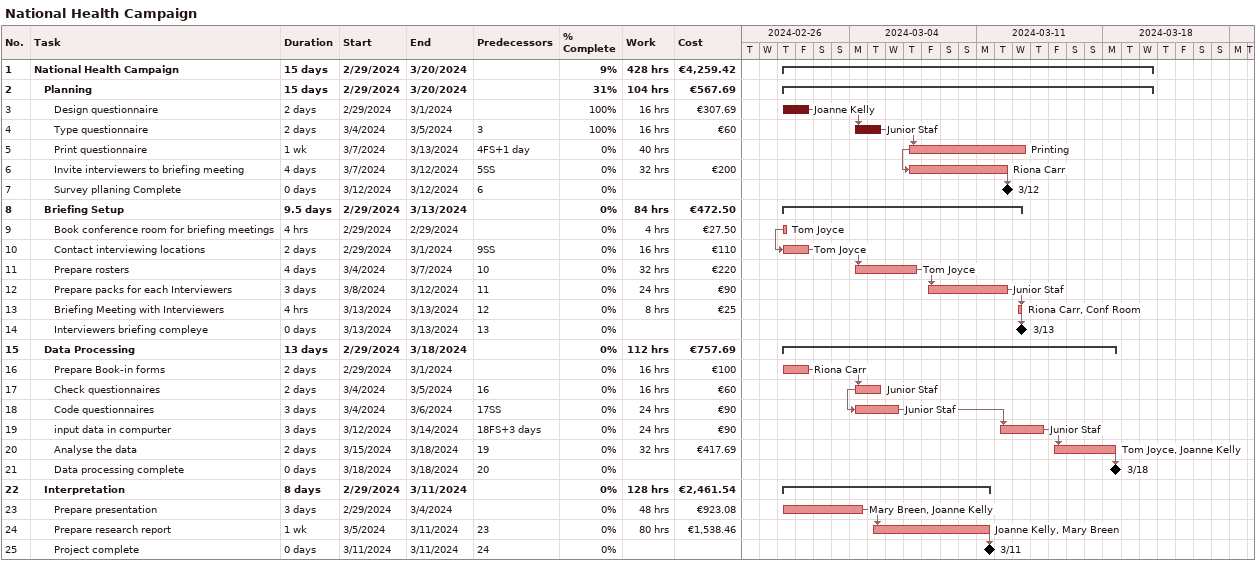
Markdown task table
National Health Campaign

| ID | Level | Task | Duration | Start | Finish | Predecessors | Resources | % complete | Work (h) | Cost (€) |
|---|---|---|---|---|---|---|---|---|---|---|
| 1 | 1 | **National Health Campaign** | 15d | 2024-02-29 | 2024-03-20 |  |  | 9 | 428 | 4259.42 |
| 2 | 2 | **Planning** | 15d | 2024-02-29 | 2024-03-20 |  |  | 31 | 104 | 567.69 |
| 3 | 3 | Design questionnaire | 2d | 2024-02-29 | 2024-03-01 |  | Joanne Kelly | 100 | 16 | 307.69 |
| 4 | 3 | Type questionnaire | 2d | 2024-03-04 | 2024-03-05 | 3 | Junior Staf | 100 | 16 | 60 |
| 5 | 3 | Print questionnaire | 1w | 2024-03-07 | 2024-03-13 | 4FS+1d | Printing | 0 | 40 |  |
| 6 | 3 | Invite interviewers to briefing meeting | 4d | 2024-03-07 | 2024-03-12 | 5SS | Riona Carr | 0 | 32 | 200 |
| 7 | 3 | Survey pllaning Complete | 0d | 2024-03-12 | 2024-03-12 | 6 |  | 0 |  |  |
| 8 | 2 | **Briefing Setup** | 9.5d | 2024-02-29 | 2024-03-13 |  |  | 0 | 84 | 472.50 |
| 9 | 3 | Book conference room for briefing meetings | 4h | 2024-02-29 | 2024-02-29 |  | Tom Joyce | 0 | 4 | 27.50 |
| 10 | 3 | Contact interviewing locations | 2d | 2024-02-29 | 2024-03-01 | 9SS | Tom Joyce | 0 | 16 | 110 |
| 11 | 3 | Prepare rosters | 4d | 2024-03-04 | 2024-03-07 | 10 | Tom Joyce | 0 | 32 | 220 |
| 12 | 3 | Prepare packs for each Interviewers | 3d | 2024-03-08 | 2024-03-12 | 11 | Junior Staf | 0 | 24 | 90 |
| 13 | 3 | Briefing Meeting with Interviewers | 4h | 2024-03-13 | 2024-03-13 | 12 | Riona Carr, Conf Room | 0 | 8 | 25 |
| 14 | 3 | Interviewers briefing compleye | 0d | 2024-03-13 | 2024-03-13 | 13 |  | 0 |  |  |
| 15 | 2 | **Data Processing** | 13d | 2024-02-29 | 2024-03-18 |  |  | 0 | 112 | 757.69 |
| 16 | 3 | Prepare Book-in forms | 2d | 2024-02-29 | 2024-03-01 |  | Riona Carr | 0 | 16 | 100 |
| 17 | 3 | Check questionnaires | 2d | 2024-03-04 | 2024-03-05 | 16 | Junior Staf | 0 | 16 | 60 |
| 18 | 3 | Code questionnaires | 3d | 2024-03-04 | 2024-03-06 | 17SS | Junior Staf | 0 | 24 | 90 |
| 19 | 3 | input data in compurter | 3d | 2024-03-12 | 2024-03-14 | 18FS+3d | Junior Staf | 0 | 24 | 90 |
| 20 | 3 | Analyse the data | 2d | 2024-03-15 | 2024-03-18 | 19 | Tom Joyce, Joanne Kelly | 0 | 32 | 417.69 |
| 21 | 3 | Data processing complete | 0d | 2024-03-18 | 2024-03-18 | 20 |  | 0 |  |  |
| 22 | 2 | **Interpretation** | 8d | 2024-02-29 | 2024-03-11 |  |  | 0 | 128 | 2461.54 |
| 23 | 3 | Prepare presentation | 3d | 2024-02-29 | 2024-03-04 |  | Mary Breen, Joanne Kelly | 0 | 48 | 923.08 |
| 24 | 3 | Prepare research report | 1w | 2024-03-05 | 2024-03-11 | 23 | Joanne Kelly, Mary Breen | 0 | 80 | 1538.46 |
| 25 | 3 | Project complete | 0d | 2024-03-11 | 2024-03-11 | 24 |  | 0 |  |  |
